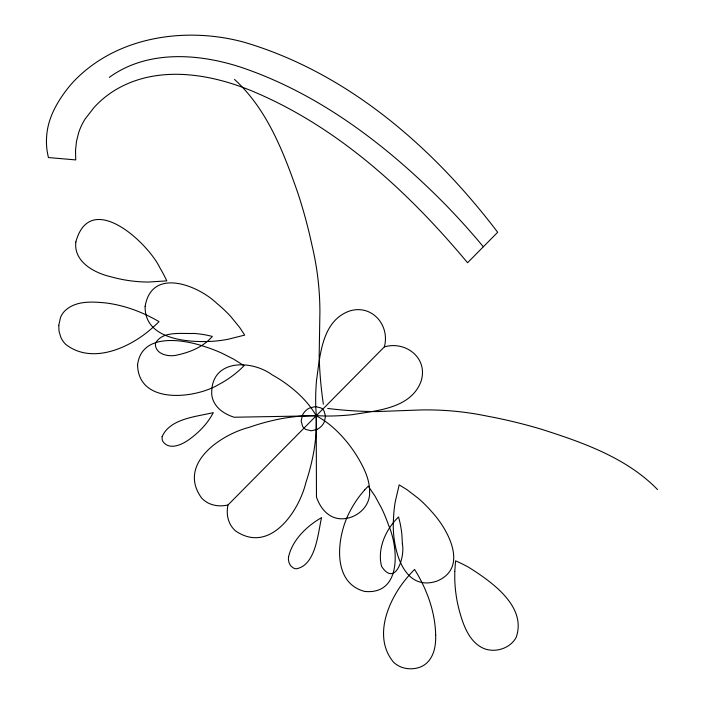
<?xml version="1.0" encoding="UTF-8"?>
<svg xmlns="http://www.w3.org/2000/svg" width="704" height="704" viewBox="0 0 704 704"><rect width="100%" height="100%" fill="white"/><g stroke="black" fill="none" stroke-linecap="round" stroke-linejoin="round"><path stroke-width="1.06" d="M384.349 346.878C390.315 324.914 371.369 303.389 348.682 311.318C321.702 321.666 320.074 355.784 316.536 380.23A231.986 227.955 -28.4 0 0 315.779 407.519C317.178 424.512 316.105 441.672 312.47 458.339A214.491 210.76 -28.4 0 1 305.994 482.205C299.015 511.597 269.861 554.365 235.611 530.966A24.191 23.769 -28.4 0 1 230.454 524.63C227.154 518.698 226.565 511.57 227.973 504.997L384.349 346.878C405.988 340.569 428.56 358.398 421.001 381.436C410.863 408.61 376.587 410.617 352.088 414.7A231.986 227.955 -28.4 0 1 324.562 416.029C307.366 414.999 290.074 416.425 273.31 420.367A214.491 210.76 -28.4 0 0 249.348 427.284C220.378 434.658 177.118 464.209 201.59 497.983A24.191 23.769 -28.4 0 0 208.094 502.955C214.183 506.097 221.373 506.528 227.973 504.997M364.593 490.01L368.245 486.13L375.03 496.144L381.357 507.76A159.078 156.306 -28.4 0 1 388.529 525.096C398.526 547.782 401.914 594.942 364.813 591.448C330.634 582.815 337.049 534.97 349.985 511.306A102.247 100.47 -28.4 0 1 364.593 490.01M109.305 77.37C147.268 49.764 198.537 53.328 241.023 67.276C319.317 93.694 386.602 145.218 444.206 203.359A743.644 730.708 -28.4 0 1 483.34 246.778M317.064 429.387L311.212 430.795L305.791 429.449A9.214 9.055 -28.4 0 1 302.614 426.378L301.154 421.045L302.447 415.21A14.925 14.661 -28.4 0 1 309.602 407.986L315.462 406.578L320.883 407.915A9.214 9.055 -28.4 0 1 324.051 410.986L325.521 416.328L324.218 422.154A14.925 14.661 -28.4 0 1 317.064 429.387M327.694 408.452L332.446 409.015A418.053 410.784 -28.4 0 0 376.578 411.585L420.922 409.948A297.431 292.266 -28.4 0 1 488.189 416.337L494.71 417.578A532.84 523.574 -28.4 0 1 541.49 429.264C582.93 442.543 626.463 457.67 657.545 489.57M234.529 79.429C267.23 109.331 283.562 152.196 297.862 193.046A532.84 523.574 -28.4 0 1 310.64 239.114L312.057 245.529A297.431 292.266 -28.4 0 1 319.906 311.995L319.167 355.925A418.053 410.784 -28.4 0 0 322.705 399.564L323.365 404.254M58.766 325.354L59.022 331.25L60.773 337.163A23.962 23.549 -28.4 0 0 65.63 344.282C90.904 364.25 126.94 349.034 148.852 330.88A126.491 124.291 -28.4 0 0 159.025 321.64C142.683 312.074 124.564 305.29 105.732 302.94C91.942 301.611 75.442 300.502 64.715 311.01A20.83 20.469 -28.4 0 0 60.491 317.486L58.766 325.354M435.679 635.158C435.943 644.785 434.394 655.433 427.275 662.534A20.83 20.469 -28.4 0 1 420.825 666.846C414.542 669.416 407.273 669.46 400.954 666.987A23.962 23.549 -28.4 0 1 393.668 662.332C372.962 637.815 387.64 601.542 405.451 579.665A126.491 124.291 -28.4 0 1 414.568 569.404C426.888 589.081 435.169 611.776 435.679 635.158M402.398 544.227C405.108 556.292 395.578 587.84 381.577 566.386C376.974 548.812 385.854 529.126 398.57 516.947L400.03 522.887A109.481 107.571 -28.4 0 1 401.922 535.093L402.398 544.227M393.448 519.798C391.714 544.826 401.676 592.856 436.911 581.126C469.216 567.714 447.867 529.135 431.71 511.711A133.285 130.97 -28.4 0 0 418.132 498.203L406.938 489.658L399.186 484.871L395.27 501.582A142.226 139.753 -28.4 0 0 393.677 515.17L393.448 519.798M454.784 571.366L454.758 578.864A140.624 138.186 -28.4 0 0 460.742 615.63C464.71 628.778 471.02 643.588 484.801 648.877C496.082 652.828 510.294 648.208 516.102 637.516C527.305 606.434 491.163 581.451 468.662 567.274A151.281 148.65 -28.4 0 0 455.558 560.842L454.784 571.366M75.513 150.454L75.742 159.914L48.391 157.546L47.265 151.923A68.869 67.672 -28.4 0 1 46.79 134.684C48.277 117.77 56.866 102.529 67.021 89.302A114.277 112.288 -28.4 0 1 75.662 79.42C118.809 36.001 186.727 26.585 244.103 42.222C347.838 72.776 433.277 147.488 497.684 232.276L467.562 262.742C409.702 193.459 341.211 129.73 257.541 93.359C213.101 73.814 157.617 63.747 113.986 90.816A94.82 93.174 -28.4 0 0 94.186 107.342L85.061 119.082A61.714 60.641 -28.4 0 0 78.69 132.607L76.498 141.337L75.513 150.454M137.57 364.778C138.371 405.046 195.149 398.851 219.041 384.349A102.247 100.47 -28.4 0 0 240.231 369.442L244.077 365.746L233.825 359.242L221.962 353.223A159.078 156.306 -28.4 0 0 204.301 346.482C182.758 339.17 141.627 332.702 137.57 364.778M145.138 306.302C144.223 340.19 189.675 342.927 214.218 341.176A142.226 139.753 -28.4 0 0 227.902 339.319L244.702 335.095L239.694 327.51L230.842 316.615A133.285 130.97 -28.4 0 0 216.911 303.459C198.079 285.199 151.765 266.913 145.138 306.302M288.508 557.058C287.927 561.167 289.502 565.787 293.251 567.89A7.753 7.621 -28.4 0 0 296.243 568.823C315.929 565.18 317.9 533.306 321.57 517.598C306.68 526.249 292.433 539.766 288.508 557.058M75.847 241.965C73.462 262.029 94.776 273.17 111.373 276.901A140.624 138.186 -28.4 0 0 148.623 282.049L166.804 280.878A151.281 148.65 -28.4 0 0 160.028 268.048C147.567 242.026 90.112 189.42 75.847 241.965M369.618 492.184C370.181 507.857 354.746 519.878 339.794 518.734A22.554 22.167 -28.4 0 1 331.822 516.525C324.104 512.688 319.185 504.962 316.466 497.024L316.202 415.782C308.704 402.538 297.422 391.829 285.155 383.02A138.943 136.523 -28.4 0 0 272.307 374.95C250.747 359.075 210.126 359.207 211.754 394.592A22.554 22.167 -28.4 0 0 214.157 402.442C218.231 410.062 226.142 414.718 234.168 417.234L316.202 415.782C329.666 422.893 340.754 433.822 349.941 445.826A138.943 136.523 -28.4 0 1 358.354 458.383C364.346 468.662 369.855 479.987 369.618 492.184M162.122 436.621L162.096 438.759A7.753 7.621 -28.4 0 0 163.09 441.707C169.33 450.393 181.535 444.849 188.452 439.991C198.581 432.846 207.601 423.711 213.286 412.614C196.249 416.777 170.148 418.414 162.122 436.621M155.39 343.587C155.012 354.57 169.145 357.342 177.619 354.922C190.485 352.088 203.65 346.685 212.318 336.38L206.29 335.051A109.481 107.571 -28.4 0 0 193.934 333.432C181.632 334.048 162.017 330.44 155.39 343.587"/></g></svg>
